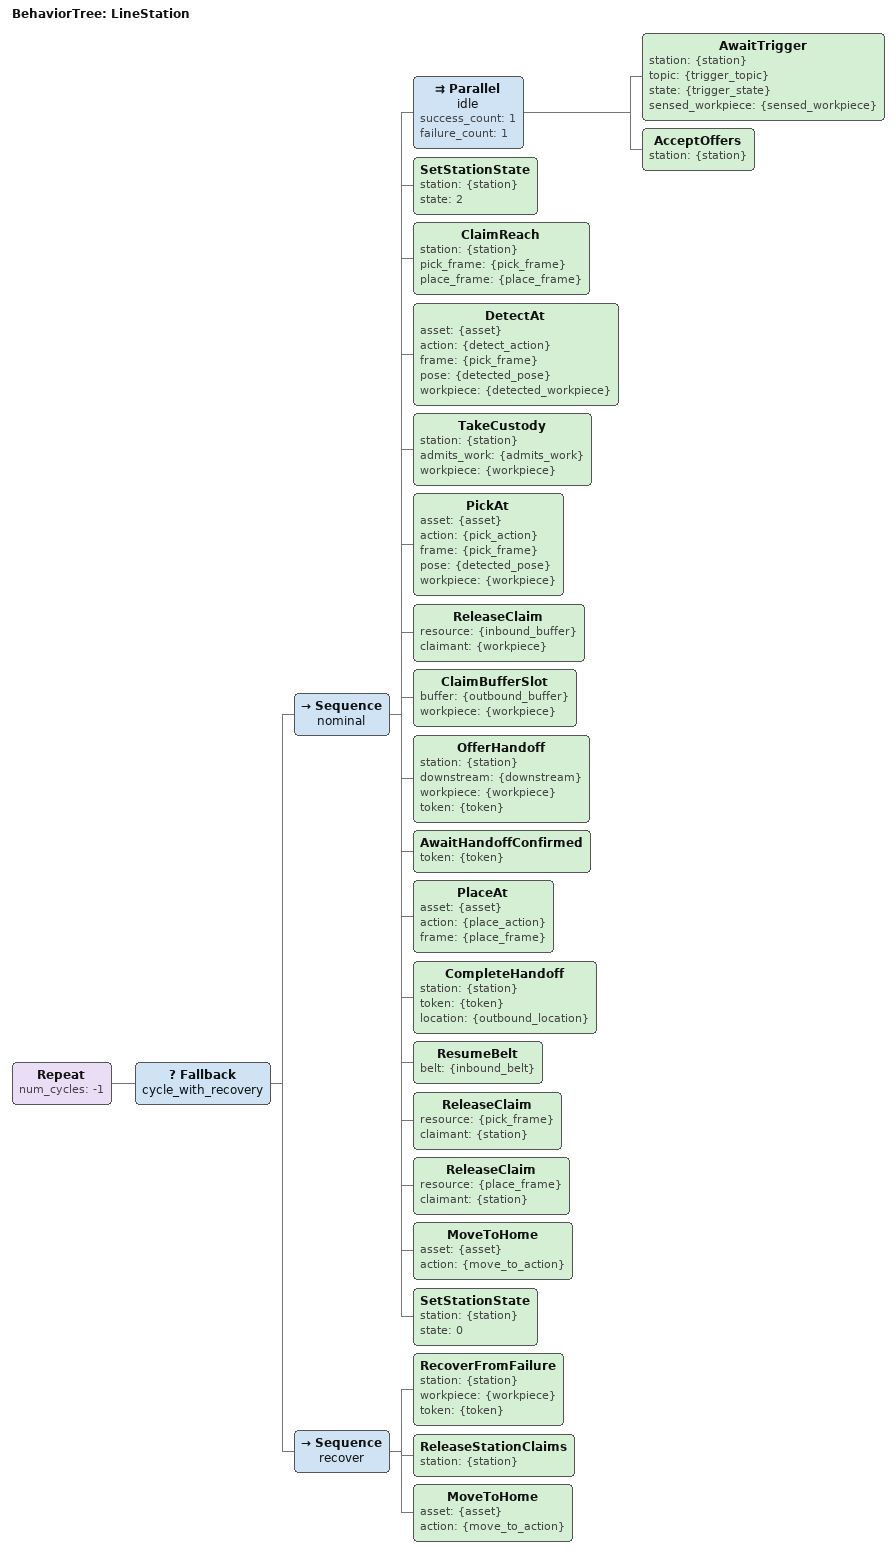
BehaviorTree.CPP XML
<?xml version="1.0"?>
<root BTCPP_format="4">

  <BehaviorTree ID="LineStation">
    <Repeat num_cycles="-1">
      <Fallback name="cycle_with_recovery">

        <Sequence name="nominal">

          <Parallel name="idle" success_count="1" failure_count="1">
            <AwaitTrigger  station="{station}" topic="{trigger_topic}" state="{trigger_state}"
                           sensed_workpiece="{sensed_workpiece}" />
            <AcceptOffers  station="{station}" />
          </Parallel>

          <SetStationState station="{station}" state="2" />

          <!-- Both frames at once, in a canonical order. Claiming them one at a
               time is the circular wait two stations deadlock on. -->
          <ClaimReach    station="{station}" pick_frame="{pick_frame}"
                         place_frame="{place_frame}" />

          <DetectAt      asset="{asset}" action="{detect_action}" frame="{pick_frame}"
                         pose="{detected_pose}" workpiece="{detected_workpiece}" />

          <TakeCustody   station="{station}" admits_work="{admits_work}"
                         workpiece="{workpiece}" />

          <PickAt        asset="{asset}" action="{pick_action}" frame="{pick_frame}"
                         pose="{detected_pose}" workpiece="{workpiece}" />

          <ReleaseClaim  resource="{inbound_buffer}" claimant="{workpiece}" />

          <ClaimBufferSlot buffer="{outbound_buffer}" workpiece="{workpiece}" />

          <OfferHandoff  station="{station}" downstream="{downstream}"
                         workpiece="{workpiece}" token="{token}" />
          <AwaitHandoffConfirmed token="{token}" />

          <PlaceAt       asset="{asset}" action="{place_action}" frame="{place_frame}" />

          <CompleteHandoff station="{station}" token="{token}"
                           location="{outbound_location}" />

          <ResumeBelt    belt="{inbound_belt}" />

          <ReleaseClaim  resource="{pick_frame}"  claimant="{station}" />
          <ReleaseClaim  resource="{place_frame}" claimant="{station}" />

          <MoveToHome    asset="{asset}" action="{move_to_action}" />
          <SetStationState station="{station}" state="0" />

        </Sequence>

        <Sequence name="recover">
          <RecoverFromFailure   station="{station}" workpiece="{workpiece}"
                                token="{token}" />
          <ReleaseStationClaims station="{station}" />

          <MoveToHome           asset="{asset}" action="{move_to_action}" />
        </Sequence>

      </Fallback>
    </Repeat>
  </BehaviorTree>
</root>
